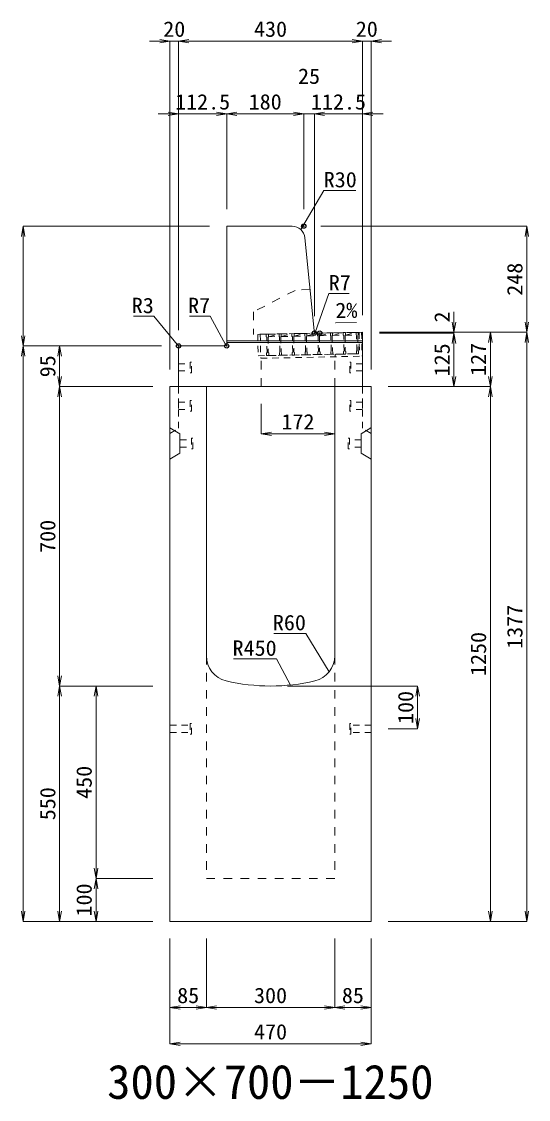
# Model space of a CAD drawing. Units: millimetres at full size; some dimension numbers follow another scale. Extents: x -18734 to 51600, y -18820 to 17820.
# Drawn here: x 19818 to 21003, y 12434 to 14953 of the extents above; entities that cross this region are included whole.
import ezdxf
from ezdxf.enums import TextEntityAlignment as Align

# ---------------------------------------------------------------- set-up
doc = ezdxf.new("R2010")
doc.units = ezdxf.units.MM
doc.header["$LTSCALE"] = 20
doc.header["$PDMODE"] = 32
doc.header["$PDSIZE"] = 10
doc.linetypes.add('USER1', pattern=[2, 1, -1])
doc.linetypes.add('USER2', pattern=[1.35, 0.75, -0.6])
for name, color, linetype, lineweight in [('インサート', 3, 'USER2', 9), ('グレーチング', 7, 'USER2', 5), ('受枠', 3, 'USER2', 9), ('寸法線', 7, 'Continuous', 13), ('引出線', 4, 'Continuous', 13), ('本体', 2, 'Continuous', 13), ('目地', 132, 'Continuous', 5)]:
    doc.layers.add(name, color=color, linetype=linetype, lineweight=lineweight)
doc.layers.add('作業エリア', color=11, linetype='Continuous')
doc.layers.add('文字', color=7, linetype='Continuous')
doc.styles.add('ＭＳ 明朝', font='')
doc.styles.get('ＭＳ 明朝').set_extended_font_data('MS Mincho')

# ---------------------------------------------------------------- blocks, each defined once
blk = doc.blocks.new('open_arrow')
at = {"color": 0, "linetype": 'Continuous', "lineweight": -2}
blk.add_lwpolyline([(7.5, 1.25), (0, 0), (7.5, -1.25)], dxfattribs=at)

msp = doc.modelspace()

# ---------------------------------------------------------------- linework, layer by layer
at = {"layer": 'インサート'}
for p, q in [((20185, 14153.5), (20212, 14153.5)), ((20185, 14153.5), (20185, 14136.5)), ((20185, 14136.5), (20212, 14136.5)), ((20215, 14157.5), (20212, 14157.5)), ((20212, 14157.5), (20212, 14132.5)), ((20215, 14132.5), (20215, 14157.5)), ((20585, 14157.5), (20588, 14157.5)), ((20585, 14132.5), (20585, 14157.5)), ((20588, 14157.5), (20588, 14132.5)), ((20615, 14153.5), (20588, 14153.5)), ((20615, 14136.5), (20588, 14136.5)), ((20615, 14153.5), (20615, 14136.5)), ((20212, 14132.5), (20215, 14132.5)), ((20588, 14132.5), (20585, 14132.5)), ((20185, 14063.5), (20212, 14063.5)), ((20185, 14063.5), (20185, 14046.5)), ((20215, 14067.5), (20212, 14067.5)), ((20212, 14067.5), (20212, 14042.5)), ((20215, 14042.5), (20215, 14067.5)), ((20585, 14067.5), (20588, 14067.5)), ((20585, 14042.5), (20585, 14067.5)), ((20588, 14067.5), (20588, 14042.5)), ((20615, 14063.5), (20588, 14063.5)), ((20615, 14063.5), (20615, 14046.5)), ((20185, 14046.5), (20212, 14046.5)), ((20212, 14042.5), (20215, 14042.5)), ((20588, 14042.5), (20585, 14042.5)), ((20615, 14046.5), (20588, 14046.5)), ((20188.2, 13975.5), (20215.2, 13975.5)), ((20188.2, 13975.5), (20188.2, 13958.5)), ((20218.2, 13979.5), (20215.2, 13979.5)), ((20215.2, 13979.5), (20215.2, 13954.5)), ((20218.2, 13954.5), (20218.2, 13979.5)), ((20581.8, 13979.5), (20584.8, 13979.5)), ((20581.8, 13954.5), (20581.8, 13979.5)), ((20584.8, 13979.5), (20584.8, 13954.5)), ((20611.8, 13975.5), (20584.8, 13975.5)), ((20611.8, 13975.5), (20611.8, 13958.5)), ((20188.2, 13958.5), (20215.2, 13958.5)), ((20215.2, 13954.5), (20218.2, 13954.5)), ((20584.8, 13954.5), (20581.8, 13954.5)), ((20611.8, 13958.5), (20584.8, 13958.5)), ((20165, 13308.5), (20212, 13308.5)), ((20165, 13308.5), (20165, 13291.5)), ((20215, 13312.5), (20212, 13312.5)), ((20212, 13312.5), (20212, 13287.5)), ((20215, 13287.5), (20215, 13312.5)), ((20588, 13312.5), (20585, 13312.5)), ((20585, 13312.5), (20585, 13287.5)), ((20588, 13287.5), (20588, 13312.5)), ((20635, 13308.5), (20588, 13308.5)), ((20635, 13291.5), (20635, 13308.5)), ((20165, 13291.5), (20212, 13291.5)), ((20212, 13287.5), (20215, 13287.5)), ((20585, 13287.5), (20588, 13287.5)), ((20635, 13291.5), (20588, 13291.5))]:
    msp.add_line(p, q, dxfattribs=at)
at = {"layer": 'グレーチング'}
for p, q in [((20389.92, 14222.5), (20604.88, 14226.8)), ((20395.04, 14216.6), (20419.92, 14223.1)), ((20395.04, 14216.6), (20420.04, 14217.1)), ((20425.04, 14217.2), (20449.91, 14223.7)), ((20425.04, 14217.2), (20450.03, 14217.7)), ((20455.03, 14217.8), (20479.91, 14224.3)), ((20455.03, 14217.8), (20480.03, 14218.3)), ((20485.03, 14218.4), (20509.9, 14224.9)), ((20485.03, 14218.4), (20510.02, 14218.9)), ((20515.02, 14219), (20539.89, 14225.5)), ((20515.02, 14219), (20540.01, 14219.5)), ((20545.01, 14219.6), (20569.89, 14226.1)), ((20545.01, 14219.6), (20570.01, 14220.1)), ((20575.01, 14220.2), (20599.88, 14226.7)), ((20575.01, 14220.2), (20600, 14220.7)), ((20390.92, 14172.51), (20605.88, 14176.81))]:
    msp.add_line(p, q, dxfattribs=at)
for points in [[(20389.92, 14222.5), (20394.92, 14222.6), (20395.04, 14216.6), (20394.06, 14215.58), (20394.78, 14179.59), (20395.8, 14178.61), (20395.92, 14172.61), (20390.92, 14172.51), (20390.8, 14178.51), (20391.78, 14179.53), (20391.06, 14215.52), (20390.04, 14216.5)], [(20419.92, 14223.1), (20424.92, 14223.2), (20425.04, 14217.2), (20424.06, 14216.18), (20424.78, 14180.19), (20425.8, 14179.21), (20425.92, 14173.21), (20420.92, 14173.11), (20420.8, 14179.11), (20421.78, 14180.13), (20421.06, 14216.12), (20420.04, 14217.1)], [(20449.91, 14223.7), (20454.91, 14223.8), (20455.03, 14217.8), (20454.05, 14216.78), (20454.77, 14180.79), (20455.79, 14179.81), (20455.91, 14173.81), (20450.91, 14173.71), (20450.79, 14179.71), (20451.77, 14180.73), (20451.05, 14216.72), (20450.03, 14217.7)], [(20479.91, 14224.3), (20484.91, 14224.4), (20485.03, 14218.4), (20484.05, 14217.38), (20484.77, 14181.39), (20485.79, 14180.41), (20485.91, 14174.41), (20480.91, 14174.31), (20480.79, 14180.31), (20481.77, 14181.33), (20481.05, 14217.32), (20480.03, 14218.3)], [(20509.9, 14224.9), (20514.9, 14225), (20515.02, 14219), (20514.04, 14217.98), (20514.76, 14181.99), (20515.78, 14181.01), (20515.9, 14175.01), (20510.9, 14174.91), (20510.78, 14180.91), (20511.76, 14181.93), (20511.04, 14217.92), (20510.02, 14218.9)], [(20539.89, 14225.5), (20544.89, 14225.6), (20545.01, 14219.6), (20544.03, 14218.58), (20544.75, 14182.59), (20545.77, 14181.61), (20545.89, 14175.61), (20540.89, 14175.51), (20540.77, 14181.51), (20541.75, 14182.53), (20541.03, 14218.52), (20540.01, 14219.5)], [(20569.89, 14226.1), (20574.89, 14226.2), (20575.01, 14220.2), (20574.03, 14219.18), (20574.75, 14183.19), (20575.77, 14182.21), (20575.89, 14176.21), (20570.89, 14176.11), (20570.77, 14182.11), (20571.75, 14183.13), (20571.03, 14219.12), (20570.01, 14220.1)], [(20599.88, 14226.7), (20604.88, 14226.8), (20605, 14220.8), (20604.02, 14219.78), (20604.74, 14183.79), (20605.76, 14182.81), (20605.88, 14176.81), (20600.88, 14176.71), (20600.76, 14182.71), (20601.74, 14183.73), (20601.02, 14219.72), (20600, 14220.7)]]:
    msp.add_lwpolyline(points, close=True, dxfattribs=at)
at = {"layer": '作業エリア'}
for p in [(20477.5, 14475), (20502.5, 14225), (20515, 14225), (20185, 14195), (20297.5, 14195)]:
    msp.add_point(p, dxfattribs=at)
at = {"layer": '受枠'}
for p, q in [((20369.93, 14222.1), (20612.88, 14226.96)), ((20369.93, 14222.1), (20370.93, 14172.11)), ((20375.93, 14222.22), (20377.05, 14166.23)), ((20606.88, 14226.84), (20607.88, 14176.85)), ((20612.88, 14226.96), (20614, 14170.97)), ((20370.93, 14172.11), (20607.88, 14176.85)), ((20377.05, 14166.23), (20614, 14170.97)), ((20550.89, 14175.71), (20551.01, 14169.71))]:
    msp.add_line(p, q, dxfattribs=at)
at = {"layer": '寸法線'}
for p, q in [((20233, 14907.69), (20117, 14907.69)), ((20165, 14140), (20165, 14907.69)), ((20185, 14907.69), (20615, 14907.69)), ((20185, 14232), (20185, 14907.69)), ((20185, 14232), (20185, 14907.69)), ((20567, 14907.69), (20683, 14907.69)), ((20615, 14267), (20615, 14907.69)), ((20615, 14267), (20615, 14907.69)), ((20635, 14140), (20635, 14907.69)), ((20137, 14737.69), (20297.5, 14737.69)), ((20185, 14232), (20185, 14737.69)), ((20297.5, 14737.69), (20477.5, 14737.69)), ((20297.5, 14515), (20297.5, 14737.69)), ((20297.5, 14515), (20297.5, 14737.69)), ((20429.5, 14737.69), (20550.5, 14737.69)), ((20477.5, 14515), (20477.5, 14737.69)), ((20477.5, 14515), (20477.5, 14737.69)), ((20502.5, 14265), (20502.5, 14737.69)), ((20502.5, 14737.69), (20663, 14737.69)), ((20502.5, 14265), (20502.5, 14737.69)), ((20615, 14267), (20615, 14737.69)), ((19822.06, 14195), (19822.06, 14475)), ((20257.5, 14475), (19822.06, 14475)), ((20517.5, 14475), (20998.78, 14475)), ((20998.78, 14227), (20998.78, 14475)), ((20828.78, 14177), (20828.78, 14275)), ((20655, 14227), (20998.78, 14227)), ((20655, 14227), (20913.78, 14227)), ((20655, 14227), (20828.78, 14227)), ((20655, 14227), (20998.78, 14227)), ((20655, 14225), (20828.78, 14225)), ((20655, 14225), (20828.78, 14225)), ((20828.78, 14100), (20828.78, 14225)), ((20913.78, 14100), (20913.78, 14227)), ((20998.78, 14227), (20998.78, 12850)), ((19822.06, 12850), (19822.06, 14195)), ((20145, 14195), (19822.06, 14195)), ((20145, 14195), (19822.06, 14195)), ((19907.06, 14100), (19907.06, 14195)), ((20145, 14195), (19907.06, 14195)), ((19907.06, 14100), (19907.06, 13400)), ((20125, 14100), (19907.06, 14100)), ((20125, 14100), (19907.06, 14100)), ((20675, 14100), (20913.78, 14100)), ((20675, 14100), (20913.78, 14100)), ((20675, 14100), (20828.78, 14100)), ((20913.78, 14100), (20913.78, 12850)), ((20378, 14060), (20378, 13989.77)), ((20378, 13989.77), (20550, 13989.77)), ((20125, 13400), (19907.06, 13400)), ((19907.06, 12850), (19907.06, 13400)), ((20125, 13400), (19907.06, 13400)), ((19992.06, 13400), (19992.06, 12950)), ((20125, 13400), (19992.06, 13400)), ((20440, 13400), (20743.78, 13400)), ((20743.78, 13400), (20743.78, 13300)), ((20675, 13300), (20743.78, 13300)), ((20125, 12950), (19992.06, 12950)), ((19992.06, 12950), (19992.06, 12850)), ((20125, 12950), (19992.06, 12950)), ((20125, 12850), (19822.06, 12850)), ((20125, 12850), (19907.06, 12850)), ((20125, 12850), (19992.06, 12850)), ((20675, 12850), (20913.78, 12850)), ((20675, 12850), (20998.78, 12850)), ((20165, 12810), (20165, 12648.84)), ((20165, 12810), (20165, 12563.84)), ((20250, 12810), (20250, 12648.84)), ((20250, 12810), (20250, 12648.84)), ((20550, 12810), (20550, 12648.84)), ((20550, 12810), (20550, 12648.84)), ((20635, 12810), (20635, 12648.84)), ((20635, 12810), (20635, 12563.84)), ((20165, 12648.84), (20250, 12648.84)), ((20250, 12648.84), (20550, 12648.84)), ((20550, 12648.84), (20635, 12648.84)), ((20165, 12563.84), (20635, 12563.84))]:
    msp.add_line(p, q, dxfattribs=at)
at = {"layer": '引出線'}
for points in [[(20470.48, 14467.24), (20524.33, 14558.64), (20599, 14558.64)], [(20504.14, 14226.81), (20536.08, 14317.58), (20584.01, 14317.58)], [(20185.88, 14194.12), (20127.15, 14264.49), (20079.43, 14264.49)], [(20295.45, 14197.05), (20258.75, 14264.49), (20210.82, 14264.49)], [(20552.12, 14249.12), (20600.83, 14250.1), (20552.08, 14249.12)], [(20537.07, 13433.32), (20482.66, 13523.21), (20407.98, 13523.21)], [(20446.44, 13402.4), (20414.22, 13463.55), (20313.21, 13463.55)]]:
    msp.add_lwpolyline(points, dxfattribs=at)
at = {"layer": '本体'}
for p, q in [((20297.5, 14475), (20297.5, 14202)), ((20297.5, 14475), (20450.35, 14475)), ((20480.2, 14447.99), (20501.87, 14231.3)), ((20515, 14225), (20508.83, 14225)), ((20615, 14227), (20515, 14225)), ((20615, 14227), (20615, 14100)), ((20185, 14192), (20185, 14100)), ((20290.5, 14195), (20188, 14195)), ((20165, 14100), (20165, 12850)), ((20165, 14100), (20250, 14100)), ((20185, 14100), (20615, 14100)), ((20250, 14100), (20250, 13470.53)), ((20550, 14100), (20635, 14100)), ((20550, 14100), (20550, 13470.53)), ((20635, 14100), (20635, 12850)), ((20165, 12850), (20635, 12850))]:
    msp.add_line(p, q, dxfattribs=at)
at = {"layer": '本体', "linetype": 'USER1'}
for p, q in [((20457.5, 14325), (20360.5, 14275)), ((20492.2, 14328), (20457.5, 14325)), ((20360.5, 14275), (20360.5, 14221.91)), ((20515, 14225), (20360.5, 14221.91)), ((20378, 14100), (20378, 14172.25)), ((20550, 14100), (20550, 14175.69))]:
    msp.add_line(p, q, dxfattribs=at)
at = {"layer": '本体', "linetype": 'USER2', "lineweight": 9}
for p, q in [((20185, 14003), (20185, 14100)), ((20615, 14003), (20615, 14100)), ((20165, 13990.5), (20185, 14003)), ((20635, 13990.5), (20615, 14003))]:
    msp.add_line(p, q, dxfattribs=at)
at = {"layer": '本体', "lineweight": 9}
for p, q in [((20165, 14004), (20188.2, 13989.5)), ((20188.2, 13989.5), (20188.2, 13944.5)), ((20634.58, 14003.74), (20611.8, 13989.5)), ((20611.8, 13989.5), (20611.8, 13944.5)), ((20188.2, 13944.5), (20165, 13930)), ((20611.8, 13944.5), (20635, 13930))]:
    msp.add_line(p, q, dxfattribs=at)
at = {"layer": '本体', "linetype": 'USER1', "lineweight": 15}
for p, q in [((20250, 13470.53), (20250, 12950)), ((20550, 13470.53), (20550, 12950)), ((20250, 12950), (20550, 12950))]:
    msp.add_line(p, q, dxfattribs=at)
at = {"layer": '本体'}
for centre, radius, start, end in [((20450.35, 14445), 30, 5.71059, 90), ((20508.83, 14232), 7, 185.71059, 270), ((20188, 14192), 3, 90, 180), ((20290.5, 14202), 7, 270, 0), ((20310, 13470.53), 60, 180, 256.65764), ((20490, 13470.53), 60, 283.34236, 0), ((20400, 13850), 450, 256.65764, 283.34236)]:
    msp.add_arc(centre, radius, start, end, dxfattribs=at)
at = {"layer": '目地'}
for p, q in [((20615, 14207), (20297.5, 14207)), ((20615, 14203), (20297.5, 14203))]:
    msp.add_line(p, q, dxfattribs=at)

# ---------------------------------------------------------------- block references
at = {"layer": '寸法線', "xscale": 3.2, "yscale": 3.2}
for p, rotation in [((20165, 14907.69), 180), ((20615, 14907.69), 180), ((20615, 14907.69), 180), ((20185, 14737.69), 180), ((20297.5, 14737.69), 180), ((20477.5, 14737.69), 180), ((20477.5, 14737.69), 180), ((19822.06, 14475), 270), ((20998.78, 14475), 270), ((20828.78, 14227), 90), ((20998.78, 14227), 90), ((19822.06, 14195), 90), ((20828.78, 14225), 270), ((20828.78, 14225), 270), ((20913.78, 14227), 270), ((20998.78, 14227), 270), ((19822.06, 14195), 270), ((19907.06, 14195), 270), ((19907.06, 14100), 90), ((20828.78, 14100), 90), ((20913.78, 14100), 90), ((19907.06, 14100), 270), ((20913.78, 14100), 270), ((20550, 13989.77), 180), ((19907.06, 13400), 90), ((19907.06, 13400), 270), ((19992.06, 13400), 270), ((20743.78, 13400), 270), ((20743.78, 13300), 90), ((19992.06, 12950), 90), ((19992.06, 12950), 270), ((19822.06, 12850), 90), ((19907.06, 12850), 90), ((19992.06, 12850), 90), ((20913.78, 12850), 90), ((20998.78, 12850), 90), ((20250, 12648.84), 180), ((20550, 12648.84), 180), ((20635, 12648.84), 180), ((20635, 12563.84), 180)]:
    msp.add_blockref('open_arrow', p, dxfattribs=dict(at, rotation=rotation))
for p in [(20185, 14907.69), (20185, 14907.69), (20635, 14907.69), (20297.5, 14737.69), (20502.5, 14737.69), (20502.5, 14737.69), (20615, 14737.69), (20378, 13989.77), (20165, 12648.84), (20250, 12648.84), (20550, 12648.84), (20165, 12563.84)]:
    msp.add_blockref('open_arrow', p, dxfattribs=at)
at = {"layer": '引出線', "xscale": 0.0533, "yscale": 0.0533}
for p, rotation in [((20470.48, 14467.24), 59.5), ((20552.12, 14249.12), 1.1), ((20504.14, 14226.81), 70.6), ((20185.88, 14194.12), 129.8), ((20295.45, 14197.05), 118.6), ((20537.07, 13433.32), 121.2), ((20446.44, 13402.4), 117.8)]:
    msp.add_blockref('open_arrow', p, dxfattribs=dict(at, rotation=rotation))

# ---------------------------------------------------------------- texts
at = {"layer": '寸法線', "style": 'ＭＳ 明朝', "width": 1.05}
for s, p in [('20', (20175, 14935.69)), ('430', (20400, 14935.69)), ('20', (20625, 14935.69)), ('25', (20490, 14825.69)), ('112.5', (20241.25, 14765.69)), ('180', (20387.5, 14765.69)), ('112.5', (20558.75, 14765.69)), ('172', (20464, 14017.77)), ('85', (20207.5, 12676.84)), ('300', (20400, 12676.84)), ('85', (20592.5, 12676.84)), ('470', (20400, 12591.84))]:
    msp.add_text(s, height=36.03, dxfattribs=at).set_placement(p, align=Align.MIDDLE_CENTER)
for s, p in [('248', (20970.78, 14351)), ('2', (20800.78, 14262.59)), ('125', (20800.78, 14162.5)), ('127', (20885.78, 14163.5)), ('95', (19879.06, 14147.5)), ('700', (19879.06, 13750)), ('1377', (20970.78, 13538.5)), ('1250', (20885.78, 13475)), ('100', (20715.78, 13350)), ('450', (19964.06, 13175)), ('550', (19879.06, 13125)), ('100', (19964.06, 12900))]:
    msp.add_text(s, height=36.03, rotation=90, dxfattribs=at).set_placement(p, align=Align.MIDDLE_CENTER)
at = {"layer": '引出線', "style": 'ＭＳ 明朝', "width": 1.05}
for s, p in [('R30', (20524.33, 14601.84)), ('R7', (20536.08, 14360.78))]:
    msp.add_text(s, height=36.03, dxfattribs=at).set_placement(p, align=Align.TOP_LEFT)
for s, p in [('R3', (20127.15, 14307.69)), ('R7', (20258.75, 14307.69)), ('R60', (20482.66, 13566.41)), ('R450', (20414.22, 13506.75))]:
    msp.add_text(s, height=36.03, dxfattribs=at).set_placement(p, align=Align.TOP_RIGHT)
msp.add_text('2%', height=36.03, rotation=1.146, dxfattribs=at).set_placement((20551.15, 14296.02), align=Align.TOP_LEFT)
at = {"layer": '文字', "style": 'ＭＳ 明朝'}
msp.add_text('300×700－1250', height=80.06, dxfattribs=at).set_placement((20399.52, 12475.03), align=Align.MIDDLE_CENTER)

doc.saveas('drawing.dxf')
